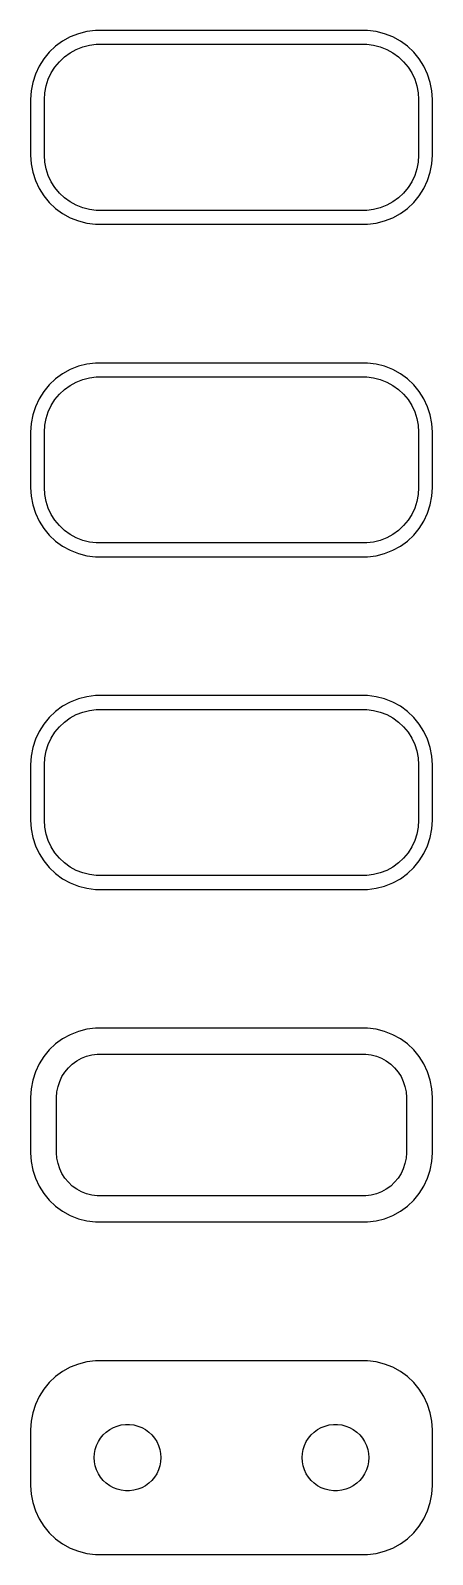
# Model space of a CAD drawing. Header units: metres. Extents: x -14 to 14, y 113 to 223.
import ezdxf

# ---------------------------------------------------------------- set-up
doc = ezdxf.new("R2010")
doc.units = ezdxf.units.M

msp = doc.modelspace()

# ---------------------------------------------------------------- linework, layer by layer
for p, q in [((-12.1791, 222.222), (-12.6871, 221.853)), ((-11.6289, 222.524), (-12.1791, 222.222)), ((-11.0451, 222.755), (-11.6289, 222.524)), ((-10.4369, 222.911), (-11.0451, 222.755)), ((-9.81395, 222.99), (-10.4369, 222.911)), ((9.81395, 222.99), (-9.81395, 222.99)), ((10.4369, 222.911), (9.81395, 222.99)), ((11.0451, 222.755), (10.4369, 222.911)), ((11.6289, 222.524), (11.0451, 222.755)), ((12.1791, 222.222), (11.6289, 222.524)), ((12.6871, 221.853), (12.1791, 222.222)), ((-13.1448, 221.423), (-13.5451, 220.939)), ((-12.6871, 221.853), (-13.1448, 221.423)), ((-12.4159, 220.738), (-12.0497, 221.082)), ((-12.0497, 221.082), (-11.6433, 221.377)), ((-11.6433, 221.377), (-11.2031, 221.619)), ((-11.2031, 221.619), (-10.7361, 221.804)), ((-10.7361, 221.804), (-10.2495, 221.929)), ((-10.2495, 221.929), (-9.75116, 221.992)), ((-9.75116, 221.992), (9.75116, 221.992)), ((9.75116, 221.992), (10.2495, 221.929)), ((10.2495, 221.929), (10.7361, 221.804)), ((10.7361, 221.804), (11.2031, 221.619)), ((11.2031, 221.619), (11.6433, 221.377)), ((11.6433, 221.377), (12.0497, 221.082)), ((12.0497, 221.082), (12.4159, 220.738)), ((13.1448, 221.423), (12.6871, 221.853)), ((13.5451, 220.939), (13.1448, 221.423)), ((-13.8815, 220.409), (-14.1489, 219.841)), ((-13.5451, 220.939), (-13.8815, 220.409)), ((-13.0052, 219.927), (-12.7361, 220.351)), ((-12.7361, 220.351), (-12.4159, 220.738)), ((12.4159, 220.738), (12.7361, 220.351)), ((12.7361, 220.351), (13.0052, 219.927)), ((13.8815, 220.409), (13.5451, 220.939)), ((14.1489, 219.841), (13.8815, 220.409)), ((-14.3429, 219.243), (-14.4606, 218.627)), ((-14.1489, 219.841), (-14.3429, 219.243)), ((-13.4684, 218.501), (-13.3743, 218.995)), ((-13.3743, 218.995), (-13.2191, 219.472)), ((-13.2191, 219.472), (-13.0052, 219.927)), ((13.0052, 219.927), (13.2191, 219.472)), ((13.2191, 219.472), (13.3743, 218.995)), ((13.3743, 218.995), (13.4684, 218.501)), ((14.3429, 219.243), (14.1489, 219.841)), ((14.4606, 218.627), (14.3429, 219.243)), ((-14.4606, 218.627), (-14.5, 218)), ((-14.5, 218), (-14.5, 214)), ((-13.5, 218), (-13.4684, 218.501)), ((-13.5, 214), (-13.5, 218)), ((13.4684, 218.501), (13.5, 218)), ((13.5, 218), (13.5, 214)), ((14.5, 218), (14.4606, 218.627)), ((14.5, 214), (14.5, 218)), ((-14.5, 214), (-14.4606, 213.373)), ((-14.4606, 213.373), (-14.3429, 212.757)), ((-13.4684, 213.499), (-13.5, 214)), ((-13.3743, 213.005), (-13.4684, 213.499)), ((13.4684, 213.499), (13.3743, 213.005)), ((13.5, 214), (13.4684, 213.499)), ((14.3429, 212.757), (14.4606, 213.373)), ((14.4606, 213.373), (14.5, 214)), ((-14.3429, 212.757), (-14.1489, 212.159)), ((-13.2191, 212.528), (-13.3743, 213.005)), ((-13.0052, 212.073), (-13.2191, 212.528)), ((13.2191, 212.528), (13.0052, 212.073)), ((13.3743, 213.005), (13.2191, 212.528)), ((14.1489, 212.159), (14.3429, 212.757)), ((-14.1489, 212.159), (-13.8815, 211.591)), ((-13.8815, 211.591), (-13.5451, 211.061)), ((-12.7361, 211.649), (-13.0052, 212.073)), ((-12.4159, 211.262), (-12.7361, 211.649)), ((-12.0497, 210.918), (-12.4159, 211.262)), ((12.4159, 211.262), (12.0497, 210.918)), ((12.7361, 211.649), (12.4159, 211.262)), ((13.0052, 212.073), (12.7361, 211.649)), ((13.5451, 211.061), (13.8815, 211.591)), ((13.8815, 211.591), (14.1489, 212.159)), ((-13.5451, 211.061), (-13.1448, 210.577)), ((-13.1448, 210.577), (-12.6871, 210.147)), ((-12.6871, 210.147), (-12.1791, 209.778)), ((-11.6433, 210.623), (-12.0497, 210.918)), ((-11.2031, 210.381), (-11.6433, 210.623)), ((-10.7361, 210.196), (-11.2031, 210.381)), ((-10.2495, 210.071), (-10.7361, 210.196)), ((-9.75116, 210.008), (-10.2495, 210.071)), ((10.2495, 210.071), (9.75116, 210.008)), ((10.7361, 210.196), (10.2495, 210.071)), ((11.2031, 210.381), (10.7361, 210.196)), ((11.6433, 210.623), (11.2031, 210.381)), ((12.0497, 210.918), (11.6433, 210.623)), ((12.1791, 209.778), (12.6871, 210.147)), ((12.6871, 210.147), (13.1448, 210.577)), ((13.1448, 210.577), (13.5451, 211.061)), ((-12.1791, 209.778), (-11.6289, 209.476)), ((-11.6289, 209.476), (-11.0451, 209.245)), ((-11.0451, 209.245), (-10.4369, 209.089)), ((-10.4369, 209.089), (-9.81395, 209.01)), ((-9.81395, 209.01), (9.81395, 209.01)), ((9.75116, 210.008), (-9.75116, 210.008)), ((9.81395, 209.01), (10.4369, 209.089)), ((10.4369, 209.089), (11.0451, 209.245)), ((11.0451, 209.245), (11.6289, 209.476)), ((11.6289, 209.476), (12.1791, 209.778)), ((-12.1791, 198.222), (-12.6871, 197.853)), ((-11.6289, 198.524), (-12.1791, 198.222)), ((-11.0451, 198.755), (-11.6289, 198.524)), ((-10.4369, 198.911), (-11.0451, 198.755)), ((-9.81395, 198.99), (-10.4369, 198.911)), ((-10.2495, 197.929), (-9.75116, 197.992)), ((9.81395, 198.99), (-9.81395, 198.99)), ((-9.75116, 197.992), (9.75116, 197.992)), ((9.75116, 197.992), (10.2495, 197.929)), ((10.4369, 198.911), (9.81395, 198.99)), ((11.0451, 198.755), (10.4369, 198.911)), ((11.6289, 198.524), (11.0451, 198.755)), ((12.1791, 198.222), (11.6289, 198.524)), ((12.6871, 197.853), (12.1791, 198.222)), ((-13.5451, 196.939), (-13.8815, 196.409)), ((-13.1448, 197.423), (-13.5451, 196.939)), ((-12.6871, 197.853), (-13.1448, 197.423)), ((-12.4159, 196.738), (-12.0497, 197.082)), ((-12.0497, 197.082), (-11.6433, 197.377)), ((-11.6433, 197.377), (-11.2031, 197.619)), ((-11.2031, 197.619), (-10.7361, 197.804)), ((-10.7361, 197.804), (-10.2495, 197.929)), ((10.2495, 197.929), (10.7361, 197.804)), ((10.7361, 197.804), (11.2031, 197.619)), ((11.2031, 197.619), (11.6433, 197.377)), ((11.6433, 197.377), (12.0497, 197.082)), ((12.0497, 197.082), (12.4159, 196.738)), ((13.1448, 197.423), (12.6871, 197.853)), ((13.5451, 196.939), (13.1448, 197.423)), ((13.8815, 196.409), (13.5451, 196.939)), ((-14.1489, 195.841), (-14.3429, 195.243)), ((-13.8815, 196.409), (-14.1489, 195.841)), ((-13.2191, 195.472), (-13.0052, 195.927)), ((-13.0052, 195.927), (-12.7361, 196.351)), ((-12.7361, 196.351), (-12.4159, 196.738)), ((12.4159, 196.738), (12.7361, 196.351)), ((12.7361, 196.351), (13.0052, 195.927)), ((13.0052, 195.927), (13.2191, 195.472)), ((14.1489, 195.841), (13.8815, 196.409)), ((14.3429, 195.243), (14.1489, 195.841)), ((-14.3429, 195.243), (-14.4606, 194.627)), ((-13.4684, 194.501), (-13.3743, 194.995)), ((-13.3743, 194.995), (-13.2191, 195.472)), ((13.2191, 195.472), (13.3743, 194.995)), ((13.3743, 194.995), (13.4684, 194.501)), ((14.4606, 194.627), (14.3429, 195.243)), ((-14.4606, 194.627), (-14.5, 194)), ((-14.5, 194), (-14.5, 190)), ((-13.5, 194), (-13.4684, 194.501)), ((-13.5, 190), (-13.5, 194)), ((13.4684, 194.501), (13.5, 194)), ((13.5, 194), (13.5, 190)), ((14.5, 194), (14.4606, 194.627)), ((14.5, 190), (14.5, 194)), ((-14.5, 190), (-14.4606, 189.373)), ((-14.4606, 189.373), (-14.3429, 188.757)), ((-13.4684, 189.499), (-13.5, 190)), ((-13.3743, 189.005), (-13.4684, 189.499)), ((13.4684, 189.499), (13.3743, 189.005)), ((13.5, 190), (13.4684, 189.499)), ((14.3429, 188.757), (14.4606, 189.373)), ((14.4606, 189.373), (14.5, 190)), ((-14.3429, 188.757), (-14.1489, 188.159)), ((-14.1489, 188.159), (-13.8815, 187.591)), ((-13.2191, 188.528), (-13.3743, 189.005)), ((-13.0052, 188.073), (-13.2191, 188.528)), ((-12.7361, 187.649), (-13.0052, 188.073)), ((13.0052, 188.073), (12.7361, 187.649)), ((13.2191, 188.528), (13.0052, 188.073)), ((13.3743, 189.005), (13.2191, 188.528)), ((13.8815, 187.591), (14.1489, 188.159)), ((14.1489, 188.159), (14.3429, 188.757)), ((-13.8815, 187.591), (-13.5451, 187.061)), ((-13.5451, 187.061), (-13.1448, 186.577)), ((-12.4159, 187.262), (-12.7361, 187.649)), ((-12.0497, 186.918), (-12.4159, 187.262)), ((12.4159, 187.262), (12.0497, 186.918)), ((12.7361, 187.649), (12.4159, 187.262)), ((13.1448, 186.577), (13.5451, 187.061)), ((13.5451, 187.061), (13.8815, 187.591)), ((-13.1448, 186.577), (-12.6871, 186.147)), ((-12.6871, 186.147), (-12.1791, 185.778)), ((-11.6433, 186.623), (-12.0497, 186.918)), ((-11.2031, 186.381), (-11.6433, 186.623)), ((-10.7361, 186.196), (-11.2031, 186.381)), ((-10.2495, 186.071), (-10.7361, 186.196)), ((-9.75116, 186.008), (-10.2495, 186.071)), ((9.75116, 186.008), (-9.75116, 186.008)), ((10.2495, 186.071), (9.75116, 186.008)), ((10.7361, 186.196), (10.2495, 186.071)), ((11.2031, 186.381), (10.7361, 186.196)), ((11.6433, 186.623), (11.2031, 186.381)), ((12.0497, 186.918), (11.6433, 186.623)), ((12.1791, 185.778), (12.6871, 186.147)), ((12.6871, 186.147), (13.1448, 186.577)), ((-12.1791, 185.778), (-11.6289, 185.476)), ((-11.6289, 185.476), (-11.0451, 185.245)), ((-11.0451, 185.245), (-10.4369, 185.089)), ((-10.4369, 185.089), (-9.81395, 185.01)), ((-9.81395, 185.01), (9.81395, 185.01)), ((9.81395, 185.01), (10.4369, 185.089)), ((10.4369, 185.089), (11.0451, 185.245)), ((11.0451, 185.245), (11.6289, 185.476)), ((11.6289, 185.476), (12.1791, 185.778)), ((-10.4369, 174.911), (-11.0451, 174.755)), ((-9.81395, 174.99), (-10.4369, 174.911)), ((9.81395, 174.99), (-9.81395, 174.99)), ((10.4369, 174.911), (9.81395, 174.99)), ((11.0451, 174.755), (10.4369, 174.911)), ((-12.6871, 173.853), (-13.1448, 173.423)), ((-12.1791, 174.222), (-12.6871, 173.853)), ((-11.6289, 174.524), (-12.1791, 174.222)), ((-11.0451, 174.755), (-11.6289, 174.524)), ((-11.2031, 173.619), (-10.7361, 173.804)), ((-10.7361, 173.804), (-10.2495, 173.929)), ((-10.2495, 173.929), (-9.75116, 173.992)), ((-9.75116, 173.992), (9.75116, 173.992)), ((9.75116, 173.992), (10.2495, 173.929)), ((10.2495, 173.929), (10.7361, 173.804)), ((10.7361, 173.804), (11.2031, 173.619)), ((11.6289, 174.524), (11.0451, 174.755)), ((12.1791, 174.222), (11.6289, 174.524)), ((12.6871, 173.853), (12.1791, 174.222)), ((13.1448, 173.423), (12.6871, 173.853)), ((-13.5451, 172.939), (-13.8815, 172.409)), ((-13.1448, 173.423), (-13.5451, 172.939)), ((-12.7361, 172.351), (-12.4159, 172.738)), ((-12.4159, 172.738), (-12.0497, 173.082)), ((-12.0497, 173.082), (-11.6433, 173.377)), ((-11.6433, 173.377), (-11.2031, 173.619)), ((11.2031, 173.619), (11.6433, 173.377)), ((11.6433, 173.377), (12.0497, 173.082)), ((12.0497, 173.082), (12.4159, 172.738)), ((12.4159, 172.738), (12.7361, 172.351)), ((13.5451, 172.939), (13.1448, 173.423)), ((13.8815, 172.409), (13.5451, 172.939)), ((-14.1489, 171.841), (-14.3429, 171.243)), ((-13.8815, 172.409), (-14.1489, 171.841)), ((-13.2191, 171.472), (-13.0052, 171.927)), ((-13.0052, 171.927), (-12.7361, 172.351)), ((12.7361, 172.351), (13.0052, 171.927)), ((13.0052, 171.927), (13.2191, 171.472)), ((14.1489, 171.841), (13.8815, 172.409)), ((14.3429, 171.243), (14.1489, 171.841)), ((-14.4606, 170.627), (-14.5, 170)), ((-14.3429, 171.243), (-14.4606, 170.627)), ((-13.5, 170), (-13.4684, 170.501)), ((-13.4684, 170.501), (-13.3743, 170.995)), ((-13.3743, 170.995), (-13.2191, 171.472)), ((13.2191, 171.472), (13.3743, 170.995)), ((13.3743, 170.995), (13.4684, 170.501)), ((13.4684, 170.501), (13.5, 170)), ((14.4606, 170.627), (14.3429, 171.243)), ((14.5, 170), (14.4606, 170.627)), ((-14.5, 170), (-14.5, 166)), ((-13.5, 166), (-13.5, 170)), ((13.5, 170), (13.5, 166)), ((14.5, 166), (14.5, 170)), ((-14.5, 166), (-14.4606, 165.373)), ((-14.4606, 165.373), (-14.3429, 164.757)), ((-13.4684, 165.499), (-13.5, 166)), ((-13.3743, 165.005), (-13.4684, 165.499)), ((-13.2191, 164.528), (-13.3743, 165.005)), ((13.3743, 165.005), (13.2191, 164.528)), ((13.4684, 165.499), (13.3743, 165.005)), ((13.5, 166), (13.4684, 165.499)), ((14.3429, 164.757), (14.4606, 165.373)), ((14.4606, 165.373), (14.5, 166)), ((-14.3429, 164.757), (-14.1489, 164.159)), ((-14.1489, 164.159), (-13.8815, 163.591)), ((-13.0052, 164.073), (-13.2191, 164.528)), ((-12.7361, 163.649), (-13.0052, 164.073)), ((13.0052, 164.073), (12.7361, 163.649)), ((13.2191, 164.528), (13.0052, 164.073)), ((13.8815, 163.591), (14.1489, 164.159)), ((14.1489, 164.159), (14.3429, 164.757)), ((-13.8815, 163.591), (-13.5451, 163.061)), ((-13.5451, 163.061), (-13.1448, 162.577)), ((-12.4159, 163.262), (-12.7361, 163.649)), ((-12.0497, 162.918), (-12.4159, 163.262)), ((-11.6433, 162.623), (-12.0497, 162.918)), ((12.0497, 162.918), (11.6433, 162.623)), ((12.4159, 163.262), (12.0497, 162.918)), ((12.7361, 163.649), (12.4159, 163.262)), ((13.1448, 162.577), (13.5451, 163.061)), ((13.5451, 163.061), (13.8815, 163.591)), ((-13.1448, 162.577), (-12.6871, 162.147)), ((-12.6871, 162.147), (-12.1791, 161.778)), ((-12.1791, 161.778), (-11.6289, 161.476)), ((-11.2031, 162.381), (-11.6433, 162.623)), ((-10.7361, 162.196), (-11.2031, 162.381)), ((-10.2495, 162.071), (-10.7361, 162.196)), ((-9.75116, 162.008), (-10.2495, 162.071)), ((9.75116, 162.008), (-9.75116, 162.008)), ((10.2495, 162.071), (9.75116, 162.008)), ((10.7361, 162.196), (10.2495, 162.071)), ((11.2031, 162.381), (10.7361, 162.196)), ((11.6433, 162.623), (11.2031, 162.381)), ((11.6289, 161.476), (12.1791, 161.778)), ((12.1791, 161.778), (12.6871, 162.147)), ((12.6871, 162.147), (13.1448, 162.577)), ((-11.6289, 161.476), (-11.0451, 161.245)), ((-11.0451, 161.245), (-10.4369, 161.089)), ((-10.4369, 161.089), (-9.81395, 161.01)), ((-9.81395, 161.01), (9.81395, 161.01)), ((9.81395, 161.01), (10.4369, 161.089)), ((10.4369, 161.089), (11.0451, 161.245)), ((11.0451, 161.245), (11.6289, 161.476)), ((-11.0451, 150.755), (-11.6289, 150.524)), ((-10.4369, 150.911), (-11.0451, 150.755)), ((-9.81395, 150.99), (-10.4369, 150.911)), ((9.81395, 150.99), (-9.81395, 150.99)), ((10.4369, 150.911), (9.81395, 150.99)), ((11.0451, 150.755), (10.4369, 150.911)), ((11.6289, 150.524), (11.0451, 150.755)), ((-12.6871, 149.853), (-13.1448, 149.423)), ((-12.1791, 150.222), (-12.6871, 149.853)), ((-11.6289, 150.524), (-12.1791, 150.222)), ((12.1791, 150.222), (11.6289, 150.524)), ((12.6871, 149.853), (12.1791, 150.222)), ((13.1448, 149.423), (12.6871, 149.853)), ((-13.5451, 148.939), (-13.8815, 148.409)), ((-13.1448, 149.423), (-13.5451, 148.939)), ((-11.4842, 148.399), (-11.168, 148.628)), ((-11.168, 148.628), (-10.8254, 148.817)), ((-10.8254, 148.817), (-10.4619, 148.961)), ((-10.4619, 148.961), (-10.0833, 149.058)), ((-10.0833, 149.058), (-9.69545, 149.107)), ((-9.69545, 149.107), (9.69545, 149.107)), ((9.69545, 149.107), (10.0833, 149.058)), ((10.0833, 149.058), (10.4619, 148.961)), ((10.4619, 148.961), (10.8254, 148.817)), ((10.8254, 148.817), (11.168, 148.628)), ((11.168, 148.628), (11.4842, 148.399)), ((13.5451, 148.939), (13.1448, 149.423)), ((13.8815, 148.409), (13.5451, 148.939)), ((-14.1489, 147.841), (-14.3429, 147.243)), ((-13.8815, 148.409), (-14.1489, 147.841)), ((-12.3943, 147.146), (-12.2279, 147.5)), ((-12.2279, 147.5), (-12.0184, 147.83)), ((-12.0184, 147.83), (-11.7692, 148.131)), ((-11.7692, 148.131), (-11.4842, 148.399)), ((11.4842, 148.399), (11.7692, 148.131)), ((11.7692, 148.131), (12.0184, 147.83)), ((12.0184, 147.83), (12.2279, 147.5)), ((12.2279, 147.5), (12.3943, 147.146)), ((14.1489, 147.841), (13.8815, 148.409)), ((14.3429, 147.243), (14.1489, 147.841)), ((-14.4606, 146.627), (-14.5, 146)), ((-14.3429, 147.243), (-14.4606, 146.627)), ((-12.6129, 146), (-12.5884, 146.39)), ((-12.5884, 146.39), (-12.5151, 146.774)), ((-12.5151, 146.774), (-12.3943, 147.146)), ((12.3943, 147.146), (12.5151, 146.774)), ((12.5151, 146.774), (12.5884, 146.39)), ((12.5884, 146.39), (12.6129, 146)), ((14.4606, 146.627), (14.3429, 147.243)), ((14.5, 146), (14.4606, 146.627)), ((-14.5, 146), (-14.5, 142)), ((-12.6129, 142), (-12.6129, 146)), ((12.6129, 146), (12.6129, 142)), ((14.5, 142), (14.5, 146)), ((-14.5, 142), (-14.4606, 141.373)), ((-12.5884, 141.61), (-12.6129, 142)), ((12.6129, 142), (12.5884, 141.61)), ((14.4606, 141.373), (14.5, 142)), ((-14.4606, 141.373), (-14.3429, 140.757)), ((-12.5151, 141.226), (-12.5884, 141.61)), ((-12.3943, 140.854), (-12.5151, 141.226)), ((-12.2279, 140.5), (-12.3943, 140.854)), ((12.3943, 140.854), (12.2279, 140.5)), ((12.5151, 141.226), (12.3943, 140.854)), ((12.5884, 141.61), (12.5151, 141.226)), ((14.3429, 140.757), (14.4606, 141.373)), ((-14.3429, 140.757), (-14.1489, 140.159)), ((-14.1489, 140.159), (-13.8815, 139.591)), ((-12.0184, 140.17), (-12.2279, 140.5)), ((-11.7692, 139.869), (-12.0184, 140.17)), ((-11.4842, 139.601), (-11.7692, 139.869)), ((11.7692, 139.869), (11.4842, 139.601)), ((12.0184, 140.17), (11.7692, 139.869)), ((12.2279, 140.5), (12.0184, 140.17)), ((13.8815, 139.591), (14.1489, 140.159)), ((14.1489, 140.159), (14.3429, 140.757)), ((-13.8815, 139.591), (-13.5451, 139.061)), ((-13.5451, 139.061), (-13.1448, 138.577)), ((-13.1448, 138.577), (-12.6871, 138.147)), ((-11.168, 139.372), (-11.4842, 139.601)), ((-10.8254, 139.183), (-11.168, 139.372)), ((-10.4619, 139.039), (-10.8254, 139.183)), ((-10.0833, 138.942), (-10.4619, 139.039)), ((-9.69545, 138.893), (-10.0833, 138.942)), ((9.69545, 138.893), (-9.69545, 138.893)), ((10.0833, 138.942), (9.69545, 138.893)), ((10.4619, 139.039), (10.0833, 138.942)), ((10.8254, 139.183), (10.4619, 139.039)), ((11.168, 139.372), (10.8254, 139.183)), ((11.4842, 139.601), (11.168, 139.372)), ((12.6871, 138.147), (13.1448, 138.577)), ((13.1448, 138.577), (13.5451, 139.061)), ((13.5451, 139.061), (13.8815, 139.591)), ((-12.6871, 138.147), (-12.1791, 137.778)), ((-12.1791, 137.778), (-11.6289, 137.476)), ((-11.6289, 137.476), (-11.0451, 137.245)), ((11.0451, 137.245), (11.6289, 137.476)), ((11.6289, 137.476), (12.1791, 137.778)), ((12.1791, 137.778), (12.6871, 138.147)), ((-11.0451, 137.245), (-10.4369, 137.089)), ((-10.4369, 137.089), (-9.81395, 137.01)), ((-9.81395, 137.01), (9.81395, 137.01)), ((9.81395, 137.01), (10.4369, 137.089)), ((10.4369, 137.089), (11.0451, 137.245)), ((-11.6289, 126.524), (-12.1791, 126.222)), ((-11.0451, 126.755), (-11.6289, 126.524)), ((-10.4369, 126.911), (-11.0451, 126.755)), ((-9.81395, 126.99), (-10.4369, 126.911)), ((9.81395, 126.99), (-9.81395, 126.99)), ((10.4369, 126.911), (9.81395, 126.99)), ((11.0451, 126.755), (10.4369, 126.911)), ((11.6289, 126.524), (11.0451, 126.755)), ((12.1791, 126.222), (11.6289, 126.524)), ((-13.1448, 125.423), (-13.5451, 124.939)), ((-12.6871, 125.853), (-13.1448, 125.423)), ((-12.1791, 126.222), (-12.6871, 125.853)), ((12.6871, 125.853), (12.1791, 126.222)), ((13.1448, 125.423), (12.6871, 125.853)), ((13.5451, 124.939), (13.1448, 125.423)), ((-13.8815, 124.409), (-14.1489, 123.841)), ((-13.5451, 124.939), (-13.8815, 124.409)), ((13.8815, 124.409), (13.5451, 124.939)), ((14.1489, 123.841), (13.8815, 124.409)), ((-14.3429, 123.243), (-14.4606, 122.627)), ((-14.1489, 123.841), (-14.3429, 123.243)), ((14.3429, 123.243), (14.1489, 123.841)), ((14.4606, 122.627), (14.3429, 123.243)), ((-14.4606, 122.627), (-14.5, 122)), ((-8.78598, 122.026), (-8.52187, 122.172)), ((-8.52187, 122.172), (-8.24164, 122.283)), ((-8.24164, 122.283), (-7.94971, 122.357)), ((-7.94971, 122.357), (-7.6507, 122.395)), ((-7.6507, 122.395), (-7.34929, 122.395)), ((-7.34929, 122.395), (-7.05028, 122.357)), ((-7.05028, 122.357), (-6.75835, 122.283)), ((-6.75835, 122.283), (-6.47812, 122.172)), ((-6.47812, 122.172), (-6.214, 122.026)), ((6.214, 122.026), (6.47812, 122.172)), ((6.47812, 122.172), (6.75835, 122.283)), ((6.75835, 122.283), (7.05028, 122.357)), ((7.05028, 122.357), (7.34929, 122.395)), ((7.34929, 122.395), (7.6507, 122.395)), ((7.6507, 122.395), (7.94971, 122.357)), ((7.94971, 122.357), (8.24164, 122.283)), ((8.24164, 122.283), (8.52187, 122.172)), ((8.52187, 122.172), (8.78598, 122.026)), ((14.5, 122), (14.4606, 122.627)), ((-14.5, 122), (-14.5, 118)), ((-9.73146, 120.883), (-9.60313, 121.156)), ((-9.60313, 121.156), (-9.44164, 121.411)), ((-9.44164, 121.411), (-9.24951, 121.643)), ((-9.24951, 121.643), (-9.02982, 121.849)), ((-9.02982, 121.849), (-8.78598, 122.026)), ((-6.214, 122.026), (-5.97017, 121.849)), ((-5.97017, 121.849), (-5.75047, 121.643)), ((-5.75047, 121.643), (-5.55835, 121.411)), ((-5.55835, 121.411), (-5.39685, 121.156)), ((-5.39685, 121.156), (-5.26852, 120.883)), ((5.26852, 120.883), (5.39685, 121.156)), ((5.39685, 121.156), (5.55835, 121.411)), ((5.55835, 121.411), (5.75047, 121.643)), ((5.75047, 121.643), (5.97017, 121.849)), ((5.97017, 121.849), (6.214, 122.026)), ((8.78598, 122.026), (9.02982, 121.849)), ((9.02982, 121.849), (9.24951, 121.643)), ((9.24951, 121.643), (9.44164, 121.411)), ((9.44164, 121.411), (9.60313, 121.156)), ((9.60313, 121.156), (9.73146, 120.883)), ((14.5, 118), (14.5, 122)), ((-9.89999, 120), (-9.88107, 120.301)), ((-9.88107, 119.699), (-9.89999, 120)), ((-9.88107, 120.301), (-9.82458, 120.597)), ((-9.82458, 120.597), (-9.73146, 120.883)), ((-5.26852, 120.883), (-5.1754, 120.597)), ((-5.1754, 120.597), (-5.11891, 120.301)), ((-5.11891, 120.301), (-5.09999, 120)), ((-5.09999, 120), (-5.11891, 119.699)), ((5.09999, 120), (5.11891, 120.301)), ((5.11891, 119.699), (5.09999, 120)), ((5.11891, 120.301), (5.1754, 120.597)), ((5.1754, 120.597), (5.26852, 120.883)), ((9.73146, 120.883), (9.82458, 120.597)), ((9.82458, 120.597), (9.88107, 120.301)), ((9.88107, 120.301), (9.89999, 120)), ((9.89999, 120), (9.88107, 119.699)), ((-9.82458, 119.403), (-9.88107, 119.699)), ((-9.73146, 119.117), (-9.82458, 119.403)), ((-9.60313, 118.844), (-9.73146, 119.117)), ((-9.44164, 118.589), (-9.60313, 118.844)), ((-5.39685, 118.844), (-5.55835, 118.589)), ((-5.26852, 119.117), (-5.39685, 118.844)), ((-5.1754, 119.403), (-5.26852, 119.117)), ((-5.11891, 119.699), (-5.1754, 119.403)), ((5.1754, 119.403), (5.11891, 119.699)), ((5.26852, 119.117), (5.1754, 119.403)), ((5.39685, 118.844), (5.26852, 119.117)), ((5.55835, 118.589), (5.39685, 118.844)), ((9.60313, 118.844), (9.44164, 118.589)), ((9.73146, 119.117), (9.60313, 118.844)), ((9.82458, 119.403), (9.73146, 119.117)), ((9.88107, 119.699), (9.82458, 119.403)), ((-14.5, 118), (-14.4606, 117.373)), ((-9.24951, 118.357), (-9.44164, 118.589)), ((-9.02982, 118.151), (-9.24951, 118.357)), ((-8.78598, 117.974), (-9.02982, 118.151)), ((-8.52187, 117.828), (-8.78598, 117.974)), ((-8.24164, 117.717), (-8.52187, 117.828)), ((-7.94971, 117.643), (-8.24164, 117.717)), ((-6.75835, 117.717), (-7.05028, 117.643)), ((-6.47812, 117.828), (-6.75835, 117.717)), ((-6.214, 117.974), (-6.47812, 117.828)), ((-5.97017, 118.151), (-6.214, 117.974)), ((-5.75047, 118.357), (-5.97017, 118.151)), ((-5.55835, 118.589), (-5.75047, 118.357)), ((5.75047, 118.357), (5.55835, 118.589)), ((5.97017, 118.151), (5.75047, 118.357)), ((6.214, 117.974), (5.97017, 118.151)), ((6.47812, 117.828), (6.214, 117.974)), ((6.75835, 117.717), (6.47812, 117.828)), ((7.05028, 117.643), (6.75835, 117.717)), ((8.24164, 117.717), (7.94971, 117.643)), ((8.52187, 117.828), (8.24164, 117.717)), ((8.78598, 117.974), (8.52187, 117.828)), ((9.02982, 118.151), (8.78598, 117.974)), ((9.24951, 118.357), (9.02982, 118.151)), ((9.44164, 118.589), (9.24951, 118.357)), ((14.4606, 117.373), (14.5, 118)), ((-14.4606, 117.373), (-14.3429, 116.757)), ((-14.3429, 116.757), (-14.1489, 116.159)), ((-7.6507, 117.605), (-7.94971, 117.643)), ((-7.34929, 117.605), (-7.6507, 117.605)), ((-7.05028, 117.643), (-7.34929, 117.605)), ((7.34929, 117.605), (7.05028, 117.643)), ((7.6507, 117.605), (7.34929, 117.605)), ((7.94971, 117.643), (7.6507, 117.605)), ((14.1489, 116.159), (14.3429, 116.757)), ((14.3429, 116.757), (14.4606, 117.373)), ((-14.1489, 116.159), (-13.8815, 115.591)), ((-13.8815, 115.591), (-13.5451, 115.061)), ((13.5451, 115.061), (13.8815, 115.591)), ((13.8815, 115.591), (14.1489, 116.159)), ((-13.5451, 115.061), (-13.1448, 114.577)), ((-13.1448, 114.577), (-12.6871, 114.147)), ((12.6871, 114.147), (13.1448, 114.577)), ((13.1448, 114.577), (13.5451, 115.061)), ((-12.6871, 114.147), (-12.1791, 113.778)), ((-12.1791, 113.778), (-11.6289, 113.476)), ((-11.6289, 113.476), (-11.0451, 113.245)), ((11.0451, 113.245), (11.6289, 113.476)), ((11.6289, 113.476), (12.1791, 113.778)), ((12.1791, 113.778), (12.6871, 114.147)), ((-11.0451, 113.245), (-10.4369, 113.089)), ((-10.4369, 113.089), (-9.81395, 113.01)), ((-9.81395, 113.01), (9.81395, 113.01)), ((9.81395, 113.01), (10.4369, 113.089)), ((10.4369, 113.089), (11.0451, 113.245))]:
    msp.add_line(p, q)

doc.saveas('drawing.dxf')
